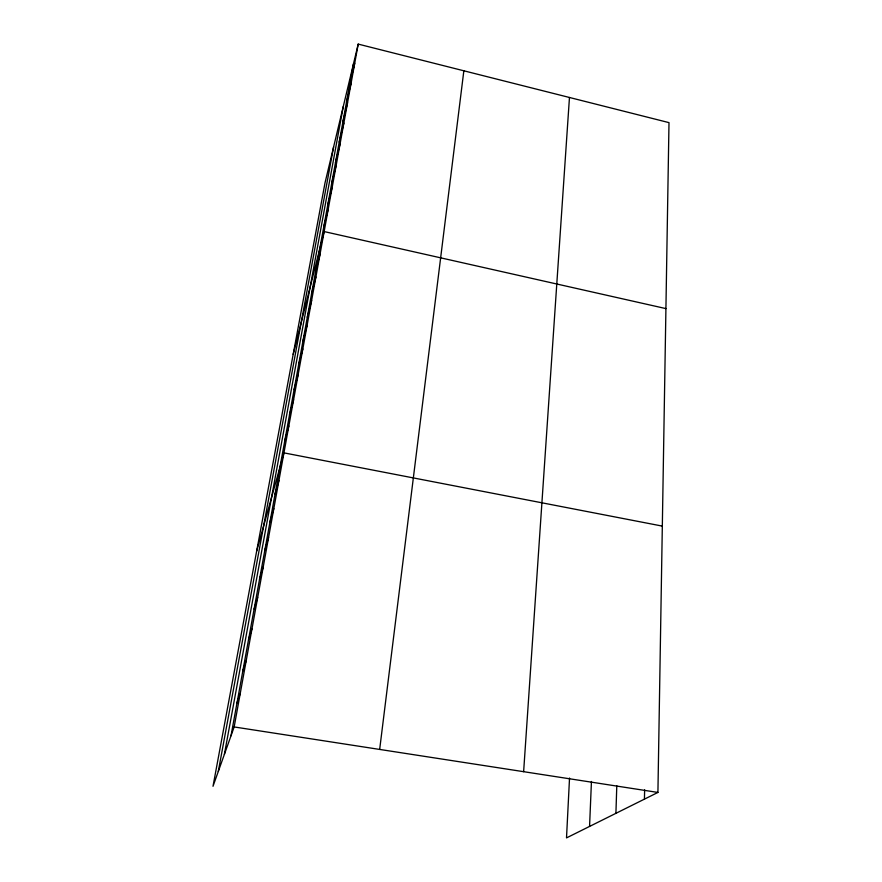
<?xml version="1.0" encoding="UTF-8"?>
<svg xmlns="http://www.w3.org/2000/svg" width="882" height="882" viewBox="0 0 882 882"><rect width="100%" height="100%" fill="white"/><g stroke="black" fill="none" stroke-linecap="round" stroke-linejoin="round"><path stroke-width="1.32" d="M569.529 778.034L566.509 837.9L657.917 792.433L668.997 122.631L358.202 44.1L325.006 182.883L213.003 786.303L234.16 726.944L358.202 44.1M644.433 799.136L644.632 789.864M615.912 813.325L616.794 785.818M589.562 826.434L591.447 781.474M523.632 771.684L569.463 97.483M379.668 749.435L463.844 70.792M231.007 735.775L353.462 63.912M218.295 771.452L333.617 146.886M224.381 754.375L343.263 106.579M350.011 82.875L354.729 63.239M346.483 102.224L351.179 82.776M342.889 121.959L347.552 102.709M339.217 142.09L343.859 123.072M335.469 162.652L340.088 143.854M331.643 183.632L336.229 165.077M327.74 205.065L332.282 186.764M323.749 226.95L328.258 208.924M293.177 354.377L324.146 231.569L665.921 308.601M315.635 271.469L320.067 254.027M311.511 294.114L315.899 276.981M307.289 317.244L311.633 300.442M302.989 340.871L307.278 324.433M298.579 365.027L302.824 348.952M294.081 389.723L298.27 374.045M289.472 414.981L293.607 399.711M284.765 440.813L288.833 425.984M256.673 551.041L283.949 452.874L662.316 526.102M275.019 494.284L278.944 480.403M269.98 521.979L273.817 508.605M264.809 550.324L268.569 537.502M259.517 579.364L263.189 567.115M254.093 609.109L257.676 597.478M248.537 639.593L252.02 628.601M242.848 670.849L246.221 660.541M237.004 702.899L240.268 693.307M234.16 726.944L657.917 792.433"/></g></svg>
